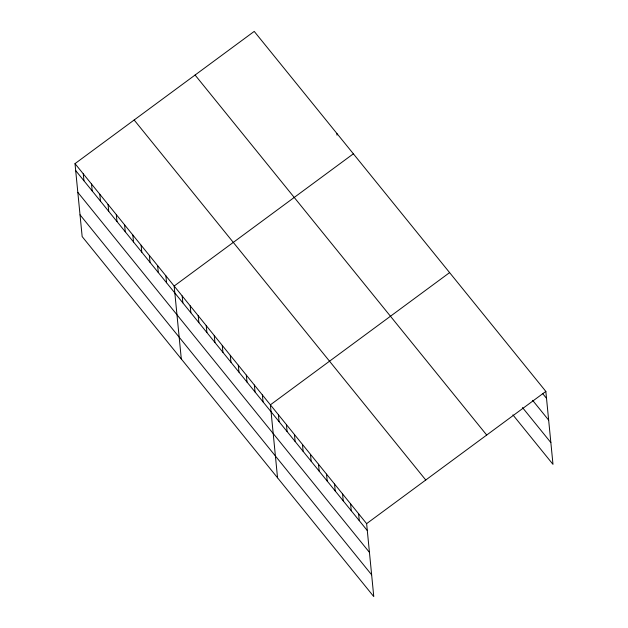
<?xml version="1.0" encoding="UTF-8"?>
<svg xmlns="http://www.w3.org/2000/svg" width="628" height="628" viewBox="0 0 628 628"><rect width="100%" height="100%" fill="white"/><g stroke="black" fill="none" stroke-linecap="round" stroke-linejoin="round"><path stroke-width="0.94" d="M75.007 163.633L366.626 523.642L373.778 596.6L82.158 236.583L75.007 163.633L254.222 31.4L545.842 391.417L552.993 464.367L512.895 414.865M353.376 153.805L174.152 286.038L181.311 358.988M449.609 272.607L270.385 404.84L277.545 477.798M366.626 523.642L545.842 391.417M542.82 393.78L546.525 398.348M532.623 400.334L548.66 420.132M522.48 407.548L550.858 442.583M195.08 75.038L486.7 435.055M134.149 119.995L425.768 480.012M75.682 170.565L367.301 530.574M77.817 192.349L369.437 552.365M80.023 214.8L371.643 574.816M336.851 133.403L337.016 135.138M358.604 513.743L359.287 520.675M350.581 503.844L351.264 510.776M342.566 493.946L343.241 500.877M334.543 484.047L335.226 490.978M326.529 474.14L327.204 481.072M318.506 464.241L319.189 471.173M310.483 454.342L311.166 461.274M302.468 444.443L303.143 451.375M294.446 434.545L295.129 441.476M286.431 424.638L287.106 431.569M278.408 414.739L279.091 421.671M262.371 394.941L263.046 401.873M254.348 385.043L255.031 391.974M246.333 375.136L247.008 382.067M238.31 365.237L238.993 372.169M230.288 355.338L230.971 362.27M222.273 345.439L222.948 352.371M214.25 335.54L214.933 342.472M206.235 325.634L206.91 332.565M198.213 315.735L198.895 322.666M190.19 305.836L190.873 312.768M182.175 295.937L182.85 302.869M165.894 275.833L166.569 282.765M157.628 265.636L158.311 272.568M149.37 255.431L150.045 262.363M141.104 245.234L141.787 252.166M132.846 235.029L133.521 241.961M124.579 224.832L125.262 231.763M116.313 214.635L116.996 221.566M108.055 204.43L108.73 211.361M99.789 194.233L100.472 201.164M91.531 184.028L92.206 190.959M83.265 173.83L83.948 180.762"/></g></svg>
